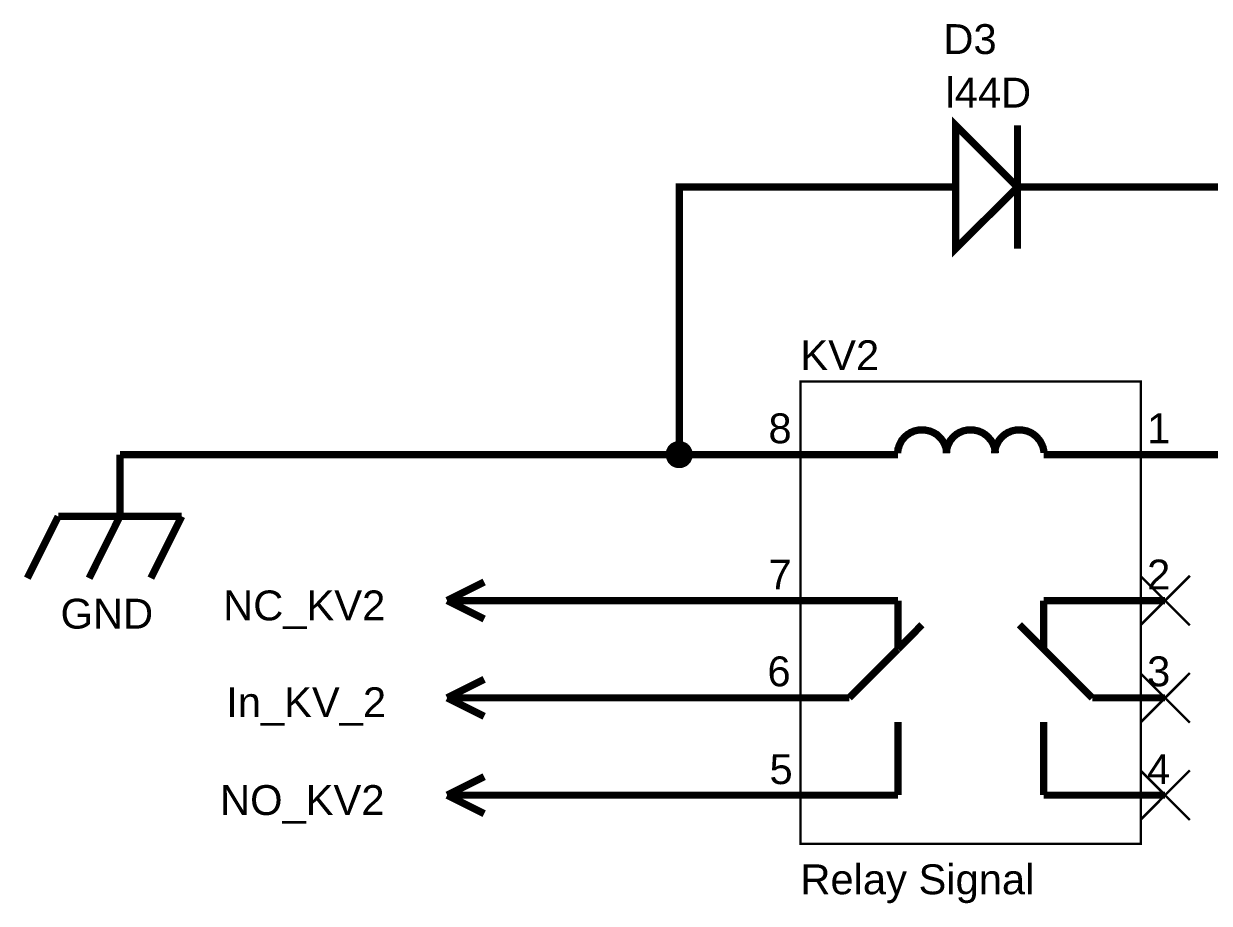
# Model space of a CAD drawing. Header units: millimetres. Extents: x 0 to 594, y 0 to 420.
# Drawn here: x 49.13 to 97.91, y 74.65 to 110.81 of the extents above; entities that cross this region are included whole.
import ezdxf

# ---------------------------------------------------------------- set-up
doc = ezdxf.new("R2010")
doc.units = ezdxf.units.MM
doc.layers.add('Sheet', color=255, linetype='Continuous')
doc.styles.get("Standard").update_dxf_attribs({"font": 'arial.ttf'})

msp = doc.modelspace()

# ---------------------------------------------------------------- linework, layer by layer
at = {"layer": 'Sheet', "color": 0}
for points, const_width in [([(87.479, 101.56), (90.019, 104.09), (87.479, 106.63), (87.479, 101.56)], 0.3), ([(87.479, 101.56), (90.019, 104.09), (87.479, 106.63), (87.479, 101.56)], 0.0991), ([(81.097, 96.099), (81.097, 77.091), (95.098, 77.091), (95.098, 96.099), (81.097, 96.099), (81.097, 96.099)], 0.0991), ([(81.097, 96.099), (95.098, 96.099), (95.098, 77.091), (81.097, 77.091), (81.097, 96.099)], 0.0991)]:
    msp.add_lwpolyline(points, close=True, dxfattribs=dict(at, const_width=const_width))
for points, const_width in [([(90.019, 106.63), (90.019, 101.56)], 0.3), ([(76.102, 93.093), (76.102, 104.09), (82.399, 104.09)], 0.3), ([(87.479, 104.09), (82.399, 104.09)], 0.3), ([(90.019, 104.09), (95.098, 104.09)], 0.3), ([(95.098, 104.09), (102.094, 104.09), (102.094, 93.093)], 0.3), ([(86.029, 94.109), (85.986, 94.109), (85.934, 94.099), (85.891, 94.088), (85.838, 94.078), (85.796, 94.067), (85.754, 94.057), (85.711, 94.035), (85.669, 94.014), (85.627, 94.004), (85.584, 93.972), (85.553, 93.951), (85.51, 93.93), (85.479, 93.898), (85.447, 93.877), (85.404, 93.845), (85.373, 93.813), (85.341, 93.781), (85.32, 93.739), (85.288, 93.707), (85.256, 93.676), (85.235, 93.633), (85.214, 93.591), (85.193, 93.549), (85.172, 93.506), (85.15, 93.464), (85.14, 93.422), (85.129, 93.379), (85.108, 93.337), (85.108, 93.284), (85.098, 93.242), (85.087, 93.199), (85.087, 93.146)], 0.3), ([(87.108, 93.157), (87.108, 93.21), (87.098, 93.263), (87.087, 93.316), (87.077, 93.358), (87.066, 93.411), (87.045, 93.453), (87.024, 93.506), (87.002, 93.549), (86.981, 93.591), (86.96, 93.633), (86.928, 93.676), (86.897, 93.718), (86.865, 93.75), (86.833, 93.792), (86.801, 93.824), (86.77, 93.855), (86.727, 93.887), (86.696, 93.919), (86.653, 93.94), (86.611, 93.972), (86.569, 93.993), (86.526, 94.014), (86.473, 94.035), (86.431, 94.057), (86.378, 94.067), (86.336, 94.078), (86.283, 94.088), (86.23, 94.099), (86.188, 94.109), (86.135, 94.109), (86.082, 94.109), (86.029, 94.109)], 0.3), ([(88.029, 94.109), (87.987, 94.109), (87.934, 94.099), (87.891, 94.088), (87.839, 94.078), (87.796, 94.067), (87.754, 94.057), (87.712, 94.035), (87.669, 94.014), (87.627, 94.004), (87.585, 93.972), (87.553, 93.951), (87.51, 93.93), (87.479, 93.898), (87.447, 93.877), (87.405, 93.845), (87.373, 93.813), (87.341, 93.781), (87.32, 93.739), (87.288, 93.707), (87.256, 93.676), (87.235, 93.633), (87.214, 93.591), (87.193, 93.549), (87.172, 93.506), (87.151, 93.464), (87.14, 93.422), (87.129, 93.379), (87.108, 93.337), (87.108, 93.284), (87.098, 93.242), (87.087, 93.199), (87.087, 93.146)], 0.3), ([(89.108, 93.157), (89.108, 93.21), (89.098, 93.263), (89.087, 93.316), (89.077, 93.358), (89.066, 93.411), (89.045, 93.453), (89.024, 93.506), (89.003, 93.549), (88.981, 93.591), (88.96, 93.633), (88.929, 93.676), (88.897, 93.718), (88.865, 93.75), (88.833, 93.792), (88.802, 93.824), (88.77, 93.855), (88.727, 93.887), (88.696, 93.919), (88.653, 93.94), (88.611, 93.972), (88.569, 93.993), (88.526, 94.014), (88.473, 94.035), (88.431, 94.057), (88.378, 94.067), (88.336, 94.078), (88.283, 94.088), (88.23, 94.099), (88.188, 94.109), (88.135, 94.109), (88.082, 94.109), (88.029, 94.109)], 0.3), ([(90.029, 94.109), (89.987, 94.109), (89.934, 94.099), (89.892, 94.088), (89.839, 94.078), (89.796, 94.067), (89.754, 94.057), (89.712, 94.035), (89.669, 94.014), (89.627, 94.004), (89.585, 93.972), (89.553, 93.951), (89.511, 93.93), (89.479, 93.898), (89.437, 93.877), (89.405, 93.845), (89.373, 93.813), (89.341, 93.781), (89.31, 93.739), (89.288, 93.707), (89.257, 93.676), (89.235, 93.633), (89.214, 93.591), (89.183, 93.549), (89.172, 93.506), (89.151, 93.464), (89.13, 93.422), (89.119, 93.379), (89.108, 93.337), (89.098, 93.284), (89.087, 93.242), (89.077, 93.199), (89.077, 93.146)], 0.3), ([(91.109, 93.157), (91.109, 93.21), (91.098, 93.263), (91.087, 93.316), (91.077, 93.358), (91.066, 93.411), (91.045, 93.453), (91.024, 93.506), (91.003, 93.549), (90.982, 93.591), (90.96, 93.633), (90.929, 93.676), (90.897, 93.718), (90.865, 93.75), (90.833, 93.792), (90.802, 93.824), (90.77, 93.855), (90.728, 93.887), (90.696, 93.919), (90.654, 93.94), (90.611, 93.972), (90.569, 93.993), (90.527, 94.014), (90.474, 94.035), (90.431, 94.057), (90.378, 94.067), (90.336, 94.078), (90.283, 94.088), (90.23, 94.099), (90.188, 94.109), (90.135, 94.109), (90.082, 94.109), (90.029, 94.109)], 0.3), ([(75.594, 93.093), (75.594, 93.125), (75.594, 93.146), (75.605, 93.168), (75.605, 93.199), (75.605, 93.22), (75.615, 93.242), (75.626, 93.273), (75.636, 93.295), (75.647, 93.316), (75.658, 93.337), (75.668, 93.358), (75.679, 93.379), (75.689, 93.4), (75.71, 93.422), (75.721, 93.432), (75.742, 93.453), (75.763, 93.474), (75.774, 93.485), (75.795, 93.506), (75.816, 93.517), (75.837, 93.527), (75.859, 93.538), (75.88, 93.549), (75.901, 93.559), (75.922, 93.57), (75.954, 93.58), (75.975, 93.591), (75.996, 93.591), (76.028, 93.591), (76.049, 93.601), (76.07, 93.601), (76.102, 93.601)], 0.0991), ([(75.594, 93.093), (75.594, 93.125), (75.594, 93.146), (75.605, 93.168), (75.605, 93.199), (75.605, 93.22), (75.615, 93.242), (75.626, 93.273), (75.636, 93.295), (75.647, 93.316), (75.658, 93.337), (75.668, 93.358), (75.679, 93.379), (75.689, 93.4), (75.71, 93.422), (75.721, 93.432), (75.742, 93.453), (75.763, 93.474), (75.774, 93.485), (75.795, 93.506), (75.816, 93.517), (75.837, 93.527), (75.859, 93.538), (75.88, 93.549), (75.901, 93.559), (75.922, 93.57), (75.954, 93.58), (75.975, 93.591), (75.996, 93.591), (76.028, 93.591), (76.049, 93.601), (76.07, 93.601), (76.102, 93.601)], 0.0991), ([(75.594, 93.093), (75.594, 93.125), (75.594, 93.146), (75.605, 93.168), (75.605, 93.199), (75.605, 93.22), (75.615, 93.242), (75.626, 93.273), (75.636, 93.295), (75.647, 93.316), (75.658, 93.337), (75.668, 93.358), (75.679, 93.379), (75.689, 93.4), (75.71, 93.422), (75.721, 93.432), (75.742, 93.453), (75.763, 93.474), (75.774, 93.485), (75.795, 93.506), (75.816, 93.517), (75.837, 93.527), (75.859, 93.538), (75.88, 93.549), (75.901, 93.559), (75.922, 93.57), (75.954, 93.58), (75.975, 93.591), (75.996, 93.591), (76.028, 93.591), (76.049, 93.601), (76.07, 93.601), (76.102, 93.601)], 0.0991), ([(75.594, 93.093), (75.594, 93.125), (75.594, 93.146), (75.605, 93.168), (75.605, 93.199), (75.605, 93.22), (75.615, 93.242), (75.626, 93.273), (75.636, 93.295), (75.647, 93.316), (75.658, 93.337), (75.668, 93.358), (75.679, 93.379), (75.689, 93.4), (75.71, 93.422), (75.721, 93.432), (75.742, 93.453), (75.763, 93.474), (75.774, 93.485), (75.795, 93.506), (75.816, 93.517), (75.837, 93.527), (75.859, 93.538), (75.88, 93.549), (75.901, 93.559), (75.922, 93.57), (75.954, 93.58), (75.975, 93.591), (75.996, 93.591), (76.028, 93.591), (76.049, 93.601), (76.07, 93.601), (76.102, 93.601)], 0.0991), ([(75.594, 93.093), (75.594, 93.125), (75.594, 93.146), (75.605, 93.168), (75.605, 93.199), (75.605, 93.22), (75.615, 93.242), (75.626, 93.273), (75.636, 93.295), (75.647, 93.316), (75.658, 93.337), (75.668, 93.358), (75.679, 93.379), (75.689, 93.4), (75.71, 93.422), (75.721, 93.432), (75.742, 93.453), (75.763, 93.474), (75.774, 93.485), (75.795, 93.506), (75.816, 93.517), (75.837, 93.527), (75.859, 93.538), (75.88, 93.549), (75.901, 93.559), (75.922, 93.57), (75.954, 93.58), (75.975, 93.591), (75.996, 93.591), (76.028, 93.591), (76.049, 93.601), (76.07, 93.601), (76.102, 93.601)], 0.0991), ([(75.594, 93.093), (75.594, 93.125), (75.594, 93.146), (75.605, 93.168), (75.605, 93.199), (75.605, 93.22), (75.615, 93.242), (75.626, 93.273), (75.636, 93.295), (75.647, 93.316), (75.658, 93.337), (75.668, 93.358), (75.679, 93.379), (75.689, 93.4), (75.71, 93.422), (75.721, 93.432), (75.742, 93.453), (75.763, 93.474), (75.774, 93.485), (75.795, 93.506), (75.816, 93.517), (75.837, 93.527), (75.859, 93.538), (75.88, 93.549), (75.901, 93.559), (75.922, 93.57), (75.954, 93.58), (75.975, 93.591), (75.996, 93.591), (76.028, 93.591), (76.049, 93.601), (76.07, 93.601), (76.102, 93.601)], 0.0991), ([(75.594, 93.093), (75.594, 93.125), (75.594, 93.146), (75.605, 93.168), (75.605, 93.199), (75.605, 93.22), (75.615, 93.242), (75.626, 93.273), (75.636, 93.295), (75.647, 93.316), (75.658, 93.337), (75.668, 93.358), (75.679, 93.379), (75.689, 93.4), (75.71, 93.422), (75.721, 93.432), (75.742, 93.453), (75.763, 93.474), (75.774, 93.485), (75.795, 93.506), (75.816, 93.517), (75.837, 93.527), (75.859, 93.538), (75.88, 93.549), (75.901, 93.559), (75.922, 93.57), (75.954, 93.58), (75.975, 93.591), (75.996, 93.591), (76.028, 93.591), (76.049, 93.601), (76.07, 93.601), (76.102, 93.601)], 0.0991), ([(75.594, 93.093), (75.594, 93.125), (75.594, 93.146), (75.605, 93.168), (75.605, 93.199), (75.605, 93.22), (75.615, 93.242), (75.626, 93.273), (75.636, 93.295), (75.647, 93.316), (75.658, 93.337), (75.668, 93.358), (75.679, 93.379), (75.689, 93.4), (75.71, 93.422), (75.721, 93.432), (75.742, 93.453), (75.763, 93.474), (75.774, 93.485), (75.795, 93.506), (75.816, 93.517), (75.837, 93.527), (75.859, 93.538), (75.88, 93.549), (75.901, 93.559), (75.922, 93.57), (75.954, 93.58), (75.975, 93.591), (75.996, 93.591), (76.028, 93.591), (76.049, 93.601), (76.07, 93.601), (76.102, 93.601)], 0.0991), ([(76.102, 93.601), (76.102, 93.601)], 0.0991), ([(76.102, 93.601), (76.123, 93.601), (76.155, 93.601), (76.176, 93.591), (76.208, 93.591), (76.229, 93.591), (76.25, 93.58), (76.271, 93.57), (76.293, 93.559), (76.324, 93.549), (76.345, 93.538), (76.367, 93.527), (76.388, 93.517), (76.409, 93.506), (76.42, 93.485), (76.441, 93.474), (76.462, 93.453), (76.472, 93.432), (76.494, 93.422), (76.504, 93.4), (76.525, 93.379), (76.536, 93.358), (76.547, 93.337), (76.557, 93.316), (76.568, 93.295), (76.578, 93.273), (76.589, 93.242), (76.589, 93.22), (76.599, 93.199), (76.599, 93.168), (76.61, 93.146), (76.61, 93.125), (76.61, 93.093)], 0.0991), ([(76.102, 93.601), (76.102, 93.601)], 0.0991), ([(76.102, 93.601), (76.123, 93.601), (76.155, 93.601), (76.176, 93.591), (76.208, 93.591), (76.229, 93.591), (76.25, 93.58), (76.271, 93.57), (76.293, 93.559), (76.324, 93.549), (76.345, 93.538), (76.367, 93.527), (76.388, 93.517), (76.409, 93.506), (76.42, 93.485), (76.441, 93.474), (76.462, 93.453), (76.472, 93.432), (76.494, 93.422), (76.504, 93.4), (76.525, 93.379), (76.536, 93.358), (76.547, 93.337), (76.557, 93.316), (76.568, 93.295), (76.578, 93.273), (76.589, 93.242), (76.589, 93.22), (76.599, 93.199), (76.599, 93.168), (76.61, 93.146), (76.61, 93.125), (76.61, 93.093)], 0.0991), ([(76.102, 93.601), (76.102, 93.601)], 0.0991), ([(76.102, 93.601), (76.123, 93.601), (76.155, 93.601), (76.176, 93.591), (76.208, 93.591), (76.229, 93.591), (76.25, 93.58), (76.271, 93.57), (76.293, 93.559), (76.324, 93.549), (76.345, 93.538), (76.367, 93.527), (76.388, 93.517), (76.409, 93.506), (76.42, 93.485), (76.441, 93.474), (76.462, 93.453), (76.472, 93.432), (76.494, 93.422), (76.504, 93.4), (76.525, 93.379), (76.536, 93.358), (76.547, 93.337), (76.557, 93.316), (76.568, 93.295), (76.578, 93.273), (76.589, 93.242), (76.589, 93.22), (76.599, 93.199), (76.599, 93.168), (76.61, 93.146), (76.61, 93.125), (76.61, 93.093)], 0.0991), ([(76.102, 93.601), (76.102, 93.601)], 0.0991), ([(76.102, 93.601), (76.123, 93.601), (76.155, 93.601), (76.176, 93.591), (76.208, 93.591), (76.229, 93.591), (76.25, 93.58), (76.271, 93.57), (76.293, 93.559), (76.324, 93.549), (76.345, 93.538), (76.367, 93.527), (76.388, 93.517), (76.409, 93.506), (76.42, 93.485), (76.441, 93.474), (76.462, 93.453), (76.472, 93.432), (76.494, 93.422), (76.504, 93.4), (76.525, 93.379), (76.536, 93.358), (76.547, 93.337), (76.557, 93.316), (76.568, 93.295), (76.578, 93.273), (76.589, 93.242), (76.589, 93.22), (76.599, 93.199), (76.599, 93.168), (76.61, 93.146), (76.61, 93.125), (76.61, 93.093)], 0.0991), ([(76.102, 93.601), (76.102, 93.601)], 0.0991), ([(76.102, 93.601), (76.123, 93.601), (76.155, 93.601), (76.176, 93.591), (76.208, 93.591), (76.229, 93.591), (76.25, 93.58), (76.271, 93.57), (76.293, 93.559), (76.324, 93.549), (76.345, 93.538), (76.367, 93.527), (76.388, 93.517), (76.409, 93.506), (76.42, 93.485), (76.441, 93.474), (76.462, 93.453), (76.472, 93.432), (76.494, 93.422), (76.504, 93.4), (76.525, 93.379), (76.536, 93.358), (76.547, 93.337), (76.557, 93.316), (76.568, 93.295), (76.578, 93.273), (76.589, 93.242), (76.589, 93.22), (76.599, 93.199), (76.599, 93.168), (76.61, 93.146), (76.61, 93.125), (76.61, 93.093)], 0.0991), ([(76.102, 93.601), (76.102, 93.601)], 0.0991), ([(76.102, 93.601), (76.123, 93.601), (76.155, 93.601), (76.176, 93.591), (76.208, 93.591), (76.229, 93.591), (76.25, 93.58), (76.271, 93.57), (76.293, 93.559), (76.324, 93.549), (76.345, 93.538), (76.367, 93.527), (76.388, 93.517), (76.409, 93.506), (76.42, 93.485), (76.441, 93.474), (76.462, 93.453), (76.472, 93.432), (76.494, 93.422), (76.504, 93.4), (76.525, 93.379), (76.536, 93.358), (76.547, 93.337), (76.557, 93.316), (76.568, 93.295), (76.578, 93.273), (76.589, 93.242), (76.589, 93.22), (76.599, 93.199), (76.599, 93.168), (76.61, 93.146), (76.61, 93.125), (76.61, 93.093)], 0.0991), ([(76.102, 93.601), (76.102, 93.601)], 0.0991), ([(76.102, 93.601), (76.123, 93.601), (76.155, 93.601), (76.176, 93.591), (76.208, 93.591), (76.229, 93.591), (76.25, 93.58), (76.271, 93.57), (76.293, 93.559), (76.324, 93.549), (76.345, 93.538), (76.367, 93.527), (76.388, 93.517), (76.409, 93.506), (76.42, 93.485), (76.441, 93.474), (76.462, 93.453), (76.472, 93.432), (76.494, 93.422), (76.504, 93.4), (76.525, 93.379), (76.536, 93.358), (76.547, 93.337), (76.557, 93.316), (76.568, 93.295), (76.578, 93.273), (76.589, 93.242), (76.589, 93.22), (76.599, 93.199), (76.599, 93.168), (76.61, 93.146), (76.61, 93.125), (76.61, 93.093)], 0.0991), ([(76.102, 93.601), (76.102, 93.601)], 0.0991), ([(76.102, 93.601), (76.123, 93.601), (76.155, 93.601), (76.176, 93.591), (76.208, 93.591), (76.229, 93.591), (76.25, 93.58), (76.271, 93.57), (76.293, 93.559), (76.324, 93.549), (76.345, 93.538), (76.367, 93.527), (76.388, 93.517), (76.409, 93.506), (76.42, 93.485), (76.441, 93.474), (76.462, 93.453), (76.472, 93.432), (76.494, 93.422), (76.504, 93.4), (76.525, 93.379), (76.536, 93.358), (76.547, 93.337), (76.557, 93.316), (76.568, 93.295), (76.578, 93.273), (76.589, 93.242), (76.589, 93.22), (76.599, 93.199), (76.599, 93.168), (76.61, 93.146), (76.61, 93.125), (76.61, 93.093)], 0.0991), ([(53.095, 93.093), (53.095, 90.553)], 0.3), ([(80.102, 93.093), (76.102, 93.093), (53.095, 93.093)], 0.3), ([(82.103, 93.093), (80.102, 93.093)], 0.3), ([(82.103, 93.093), (85.098, 93.093)], 0.3), ([(91.098, 93.093), (94.093, 93.093)], 0.3), ([(94.093, 93.093), (96.093, 93.093)], 0.3), ([(96.093, 93.093), (102.094, 93.093), (124.096, 93.093)], 0.3), ([(76.102, 92.585), (76.07, 92.585), (76.049, 92.585), (76.028, 92.596), (75.996, 92.596), (75.975, 92.607), (75.954, 92.607), (75.922, 92.617), (75.901, 92.628), (75.88, 92.638), (75.859, 92.649), (75.837, 92.66), (75.816, 92.67), (75.795, 92.691), (75.774, 92.702), (75.763, 92.723), (75.742, 92.734), (75.721, 92.755), (75.71, 92.776), (75.689, 92.787), (75.679, 92.808), (75.668, 92.829), (75.658, 92.85), (75.647, 92.871), (75.636, 92.903), (75.626, 92.924), (75.615, 92.945), (75.605, 92.966), (75.605, 92.988), (75.605, 93.019), (75.594, 93.041), (75.594, 93.072), (75.594, 93.093)], 0.0991), ([(75.594, 93.093), (75.594, 93.093)], 0.0991), ([(76.102, 92.585), (76.07, 92.585), (76.049, 92.585), (76.028, 92.596), (75.996, 92.596), (75.975, 92.607), (75.954, 92.607), (75.922, 92.617), (75.901, 92.628), (75.88, 92.638), (75.859, 92.649), (75.837, 92.66), (75.816, 92.67), (75.795, 92.691), (75.774, 92.702), (75.763, 92.723), (75.742, 92.734), (75.721, 92.755), (75.71, 92.776), (75.689, 92.787), (75.679, 92.808), (75.668, 92.829), (75.658, 92.85), (75.647, 92.871), (75.636, 92.903), (75.626, 92.924), (75.615, 92.945), (75.605, 92.966), (75.605, 92.988), (75.605, 93.019), (75.594, 93.041), (75.594, 93.072), (75.594, 93.093)], 0.0991), ([(75.594, 93.093), (75.594, 93.093)], 0.0991), ([(76.102, 92.585), (76.07, 92.585), (76.049, 92.585), (76.028, 92.596), (75.996, 92.596), (75.975, 92.607), (75.954, 92.607), (75.922, 92.617), (75.901, 92.628), (75.88, 92.638), (75.859, 92.649), (75.837, 92.66), (75.816, 92.67), (75.795, 92.691), (75.774, 92.702), (75.763, 92.723), (75.742, 92.734), (75.721, 92.755), (75.71, 92.776), (75.689, 92.787), (75.679, 92.808), (75.668, 92.829), (75.658, 92.85), (75.647, 92.871), (75.636, 92.903), (75.626, 92.924), (75.615, 92.945), (75.605, 92.966), (75.605, 92.988), (75.605, 93.019), (75.594, 93.041), (75.594, 93.072), (75.594, 93.093)], 0.0991), ([(75.594, 93.093), (75.594, 93.093)], 0.0991), ([(76.102, 92.585), (76.07, 92.585), (76.049, 92.585), (76.028, 92.596), (75.996, 92.596), (75.975, 92.607), (75.954, 92.607), (75.922, 92.617), (75.901, 92.628), (75.88, 92.638), (75.859, 92.649), (75.837, 92.66), (75.816, 92.67), (75.795, 92.691), (75.774, 92.702), (75.763, 92.723), (75.742, 92.734), (75.721, 92.755), (75.71, 92.776), (75.689, 92.787), (75.679, 92.808), (75.668, 92.829), (75.658, 92.85), (75.647, 92.871), (75.636, 92.903), (75.626, 92.924), (75.615, 92.945), (75.605, 92.966), (75.605, 92.988), (75.605, 93.019), (75.594, 93.041), (75.594, 93.072), (75.594, 93.093)], 0.0991), ([(75.594, 93.093), (75.594, 93.093)], 0.0991), ([(76.102, 92.585), (76.07, 92.585), (76.049, 92.585), (76.028, 92.596), (75.996, 92.596), (75.975, 92.607), (75.954, 92.607), (75.922, 92.617), (75.901, 92.628), (75.88, 92.638), (75.859, 92.649), (75.837, 92.66), (75.816, 92.67), (75.795, 92.691), (75.774, 92.702), (75.763, 92.723), (75.742, 92.734), (75.721, 92.755), (75.71, 92.776), (75.689, 92.787), (75.679, 92.808), (75.668, 92.829), (75.658, 92.85), (75.647, 92.871), (75.636, 92.903), (75.626, 92.924), (75.615, 92.945), (75.605, 92.966), (75.605, 92.988), (75.605, 93.019), (75.594, 93.041), (75.594, 93.072), (75.594, 93.093)], 0.0991), ([(75.594, 93.093), (75.594, 93.093)], 0.0991), ([(76.102, 92.585), (76.07, 92.585), (76.049, 92.585), (76.028, 92.596), (75.996, 92.596), (75.975, 92.607), (75.954, 92.607), (75.922, 92.617), (75.901, 92.628), (75.88, 92.638), (75.859, 92.649), (75.837, 92.66), (75.816, 92.67), (75.795, 92.691), (75.774, 92.702), (75.763, 92.723), (75.742, 92.734), (75.721, 92.755), (75.71, 92.776), (75.689, 92.787), (75.679, 92.808), (75.668, 92.829), (75.658, 92.85), (75.647, 92.871), (75.636, 92.903), (75.626, 92.924), (75.615, 92.945), (75.605, 92.966), (75.605, 92.988), (75.605, 93.019), (75.594, 93.041), (75.594, 93.072), (75.594, 93.093)], 0.0991), ([(75.594, 93.093), (75.594, 93.093)], 0.0991), ([(76.102, 92.585), (76.07, 92.585), (76.049, 92.585), (76.028, 92.596), (75.996, 92.596), (75.975, 92.607), (75.954, 92.607), (75.922, 92.617), (75.901, 92.628), (75.88, 92.638), (75.859, 92.649), (75.837, 92.66), (75.816, 92.67), (75.795, 92.691), (75.774, 92.702), (75.763, 92.723), (75.742, 92.734), (75.721, 92.755), (75.71, 92.776), (75.689, 92.787), (75.679, 92.808), (75.668, 92.829), (75.658, 92.85), (75.647, 92.871), (75.636, 92.903), (75.626, 92.924), (75.615, 92.945), (75.605, 92.966), (75.605, 92.988), (75.605, 93.019), (75.594, 93.041), (75.594, 93.072), (75.594, 93.093)], 0.0991), ([(75.594, 93.093), (75.594, 93.093)], 0.0991), ([(76.102, 92.585), (76.07, 92.585), (76.049, 92.585), (76.028, 92.596), (75.996, 92.596), (75.975, 92.607), (75.954, 92.607), (75.922, 92.617), (75.901, 92.628), (75.88, 92.638), (75.859, 92.649), (75.837, 92.66), (75.816, 92.67), (75.795, 92.691), (75.774, 92.702), (75.763, 92.723), (75.742, 92.734), (75.721, 92.755), (75.71, 92.776), (75.689, 92.787), (75.679, 92.808), (75.668, 92.829), (75.658, 92.85), (75.647, 92.871), (75.636, 92.903), (75.626, 92.924), (75.615, 92.945), (75.605, 92.966), (75.605, 92.988), (75.605, 93.019), (75.594, 93.041), (75.594, 93.072), (75.594, 93.093)], 0.0991), ([(75.594, 93.093), (75.594, 93.093)], 0.0991), ([(76.61, 93.093), (76.61, 93.072), (76.61, 93.041), (76.599, 93.019), (76.599, 92.988), (76.589, 92.966), (76.589, 92.945), (76.578, 92.924), (76.568, 92.903), (76.557, 92.871), (76.547, 92.85), (76.536, 92.829), (76.525, 92.808), (76.504, 92.787), (76.494, 92.776), (76.472, 92.755), (76.462, 92.734), (76.441, 92.723), (76.42, 92.702), (76.409, 92.691), (76.388, 92.67), (76.367, 92.66), (76.345, 92.649), (76.324, 92.638), (76.293, 92.628), (76.271, 92.617), (76.25, 92.607), (76.229, 92.607), (76.208, 92.596), (76.176, 92.596), (76.155, 92.585), (76.123, 92.585), (76.102, 92.585)], 0.0991), ([(76.61, 93.093), (76.61, 93.072), (76.61, 93.041), (76.599, 93.019), (76.599, 92.988), (76.589, 92.966), (76.589, 92.945), (76.578, 92.924), (76.568, 92.903), (76.557, 92.871), (76.547, 92.85), (76.536, 92.829), (76.525, 92.808), (76.504, 92.787), (76.494, 92.776), (76.472, 92.755), (76.462, 92.734), (76.441, 92.723), (76.42, 92.702), (76.409, 92.691), (76.388, 92.67), (76.367, 92.66), (76.345, 92.649), (76.324, 92.638), (76.293, 92.628), (76.271, 92.617), (76.25, 92.607), (76.229, 92.607), (76.208, 92.596), (76.176, 92.596), (76.155, 92.585), (76.123, 92.585), (76.102, 92.585)], 0.0991), ([(76.61, 93.093), (76.61, 93.072), (76.61, 93.041), (76.599, 93.019), (76.599, 92.988), (76.589, 92.966), (76.589, 92.945), (76.578, 92.924), (76.568, 92.903), (76.557, 92.871), (76.547, 92.85), (76.536, 92.829), (76.525, 92.808), (76.504, 92.787), (76.494, 92.776), (76.472, 92.755), (76.462, 92.734), (76.441, 92.723), (76.42, 92.702), (76.409, 92.691), (76.388, 92.67), (76.367, 92.66), (76.345, 92.649), (76.324, 92.638), (76.293, 92.628), (76.271, 92.617), (76.25, 92.607), (76.229, 92.607), (76.208, 92.596), (76.176, 92.596), (76.155, 92.585), (76.123, 92.585), (76.102, 92.585)], 0.0991), ([(76.61, 93.093), (76.61, 93.072), (76.61, 93.041), (76.599, 93.019), (76.599, 92.988), (76.589, 92.966), (76.589, 92.945), (76.578, 92.924), (76.568, 92.903), (76.557, 92.871), (76.547, 92.85), (76.536, 92.829), (76.525, 92.808), (76.504, 92.787), (76.494, 92.776), (76.472, 92.755), (76.462, 92.734), (76.441, 92.723), (76.42, 92.702), (76.409, 92.691), (76.388, 92.67), (76.367, 92.66), (76.345, 92.649), (76.324, 92.638), (76.293, 92.628), (76.271, 92.617), (76.25, 92.607), (76.229, 92.607), (76.208, 92.596), (76.176, 92.596), (76.155, 92.585), (76.123, 92.585), (76.102, 92.585)], 0.0991), ([(76.61, 93.093), (76.61, 93.072), (76.61, 93.041), (76.599, 93.019), (76.599, 92.988), (76.589, 92.966), (76.589, 92.945), (76.578, 92.924), (76.568, 92.903), (76.557, 92.871), (76.547, 92.85), (76.536, 92.829), (76.525, 92.808), (76.504, 92.787), (76.494, 92.776), (76.472, 92.755), (76.462, 92.734), (76.441, 92.723), (76.42, 92.702), (76.409, 92.691), (76.388, 92.67), (76.367, 92.66), (76.345, 92.649), (76.324, 92.638), (76.293, 92.628), (76.271, 92.617), (76.25, 92.607), (76.229, 92.607), (76.208, 92.596), (76.176, 92.596), (76.155, 92.585), (76.123, 92.585), (76.102, 92.585)], 0.0991), ([(76.61, 93.093), (76.61, 93.072), (76.61, 93.041), (76.599, 93.019), (76.599, 92.988), (76.589, 92.966), (76.589, 92.945), (76.578, 92.924), (76.568, 92.903), (76.557, 92.871), (76.547, 92.85), (76.536, 92.829), (76.525, 92.808), (76.504, 92.787), (76.494, 92.776), (76.472, 92.755), (76.462, 92.734), (76.441, 92.723), (76.42, 92.702), (76.409, 92.691), (76.388, 92.67), (76.367, 92.66), (76.345, 92.649), (76.324, 92.638), (76.293, 92.628), (76.271, 92.617), (76.25, 92.607), (76.229, 92.607), (76.208, 92.596), (76.176, 92.596), (76.155, 92.585), (76.123, 92.585), (76.102, 92.585)], 0.0991), ([(76.61, 93.093), (76.61, 93.072), (76.61, 93.041), (76.599, 93.019), (76.599, 92.988), (76.589, 92.966), (76.589, 92.945), (76.578, 92.924), (76.568, 92.903), (76.557, 92.871), (76.547, 92.85), (76.536, 92.829), (76.525, 92.808), (76.504, 92.787), (76.494, 92.776), (76.472, 92.755), (76.462, 92.734), (76.441, 92.723), (76.42, 92.702), (76.409, 92.691), (76.388, 92.67), (76.367, 92.66), (76.345, 92.649), (76.324, 92.638), (76.293, 92.628), (76.271, 92.617), (76.25, 92.607), (76.229, 92.607), (76.208, 92.596), (76.176, 92.596), (76.155, 92.585), (76.123, 92.585), (76.102, 92.585)], 0.0991), ([(76.61, 93.093), (76.61, 93.072), (76.61, 93.041), (76.599, 93.019), (76.599, 92.988), (76.589, 92.966), (76.589, 92.945), (76.578, 92.924), (76.568, 92.903), (76.557, 92.871), (76.547, 92.85), (76.536, 92.829), (76.525, 92.808), (76.504, 92.787), (76.494, 92.776), (76.472, 92.755), (76.462, 92.734), (76.441, 92.723), (76.42, 92.702), (76.409, 92.691), (76.388, 92.67), (76.367, 92.66), (76.345, 92.649), (76.324, 92.638), (76.293, 92.628), (76.271, 92.617), (76.25, 92.607), (76.229, 92.607), (76.208, 92.596), (76.176, 92.596), (76.155, 92.585), (76.123, 92.585), (76.102, 92.585)], 0.0991), ([(76.61, 93.093), (76.61, 93.093), (76.61, 93.093), (76.61, 93.093), (76.61, 93.093), (76.61, 93.093), (76.61, 93.093), (76.61, 93.093), (76.61, 93.093), (76.61, 93.093), (76.61, 93.093), (76.61, 93.093), (76.61, 93.093), (76.61, 93.093), (76.61, 93.093), (76.61, 93.093), (76.61, 93.093), (76.61, 93.093), (76.61, 93.093), (76.61, 93.093), (76.61, 93.093), (76.61, 93.093), (76.61, 93.093), (76.61, 93.093), (76.61, 93.093), (76.61, 93.093), (76.61, 93.093), (76.61, 93.093), (76.61, 93.093), (76.61, 93.093), (76.61, 93.093), (76.61, 93.093), (76.61, 93.093)], 0.0991), ([(76.61, 93.093), (76.61, 93.093)], 0.0991), ([(76.61, 93.093), (76.61, 93.093), (76.61, 93.093), (76.61, 93.093), (76.61, 93.093), (76.61, 93.093), (76.61, 93.093), (76.61, 93.093), (76.61, 93.093), (76.61, 93.093), (76.61, 93.093), (76.61, 93.093), (76.61, 93.093), (76.61, 93.093), (76.61, 93.093), (76.61, 93.093), (76.61, 93.093), (76.61, 93.093), (76.61, 93.093), (76.61, 93.093), (76.61, 93.093), (76.61, 93.093), (76.61, 93.093), (76.61, 93.093), (76.61, 93.093), (76.61, 93.093), (76.61, 93.093), (76.61, 93.093), (76.61, 93.093), (76.61, 93.093), (76.61, 93.093), (76.61, 93.093), (76.61, 93.093)], 0.0991), ([(76.61, 93.093), (76.61, 93.093)], 0.0991), ([(76.61, 93.093), (76.61, 93.093), (76.61, 93.093), (76.61, 93.093), (76.61, 93.093), (76.61, 93.093), (76.61, 93.093), (76.61, 93.093), (76.61, 93.093), (76.61, 93.093), (76.61, 93.093), (76.61, 93.093), (76.61, 93.093), (76.61, 93.093), (76.61, 93.093), (76.61, 93.093), (76.61, 93.093), (76.61, 93.093), (76.61, 93.093), (76.61, 93.093), (76.61, 93.093), (76.61, 93.093), (76.61, 93.093), (76.61, 93.093), (76.61, 93.093), (76.61, 93.093), (76.61, 93.093), (76.61, 93.093), (76.61, 93.093), (76.61, 93.093), (76.61, 93.093), (76.61, 93.093), (76.61, 93.093)], 0.0991), ([(76.61, 93.093), (76.61, 93.093)], 0.0991), ([(76.61, 93.093), (76.61, 93.093), (76.61, 93.093), (76.61, 93.093), (76.61, 93.093), (76.61, 93.093), (76.61, 93.093), (76.61, 93.093), (76.61, 93.093), (76.61, 93.093), (76.61, 93.093), (76.61, 93.093), (76.61, 93.093), (76.61, 93.093), (76.61, 93.093), (76.61, 93.093), (76.61, 93.093), (76.61, 93.093), (76.61, 93.093), (76.61, 93.093), (76.61, 93.093), (76.61, 93.093), (76.61, 93.093), (76.61, 93.093), (76.61, 93.093), (76.61, 93.093), (76.61, 93.093), (76.61, 93.093), (76.61, 93.093), (76.61, 93.093), (76.61, 93.093), (76.61, 93.093), (76.61, 93.093)], 0.0991), ([(76.61, 93.093), (76.61, 93.093)], 0.0991), ([(76.61, 93.093), (76.61, 93.093), (76.61, 93.093), (76.61, 93.093), (76.61, 93.093), (76.61, 93.093), (76.61, 93.093), (76.61, 93.093), (76.61, 93.093), (76.61, 93.093), (76.61, 93.093), (76.61, 93.093), (76.61, 93.093), (76.61, 93.093), (76.61, 93.093), (76.61, 93.093), (76.61, 93.093), (76.61, 93.093), (76.61, 93.093), (76.61, 93.093), (76.61, 93.093), (76.61, 93.093), (76.61, 93.093), (76.61, 93.093), (76.61, 93.093), (76.61, 93.093), (76.61, 93.093), (76.61, 93.093), (76.61, 93.093), (76.61, 93.093), (76.61, 93.093), (76.61, 93.093), (76.61, 93.093)], 0.0991), ([(76.61, 93.093), (76.61, 93.093)], 0.0991), ([(76.61, 93.093), (76.61, 93.093), (76.61, 93.093), (76.61, 93.093), (76.61, 93.093), (76.61, 93.093), (76.61, 93.093), (76.61, 93.093), (76.61, 93.093), (76.61, 93.093), (76.61, 93.093), (76.61, 93.093), (76.61, 93.093), (76.61, 93.093), (76.61, 93.093), (76.61, 93.093), (76.61, 93.093), (76.61, 93.093), (76.61, 93.093), (76.61, 93.093), (76.61, 93.093), (76.61, 93.093), (76.61, 93.093), (76.61, 93.093), (76.61, 93.093), (76.61, 93.093), (76.61, 93.093), (76.61, 93.093), (76.61, 93.093), (76.61, 93.093), (76.61, 93.093), (76.61, 93.093), (76.61, 93.093)], 0.0991), ([(76.61, 93.093), (76.61, 93.093)], 0.0991), ([(76.61, 93.093), (76.61, 93.093), (76.61, 93.093), (76.61, 93.093), (76.61, 93.093), (76.61, 93.093), (76.61, 93.093), (76.61, 93.093), (76.61, 93.093), (76.61, 93.093), (76.61, 93.093), (76.61, 93.093), (76.61, 93.093), (76.61, 93.093), (76.61, 93.093), (76.61, 93.093), (76.61, 93.093), (76.61, 93.093), (76.61, 93.093), (76.61, 93.093), (76.61, 93.093), (76.61, 93.093), (76.61, 93.093), (76.61, 93.093), (76.61, 93.093), (76.61, 93.093), (76.61, 93.093), (76.61, 93.093), (76.61, 93.093), (76.61, 93.093), (76.61, 93.093), (76.61, 93.093), (76.61, 93.093)], 0.0991), ([(76.61, 93.093), (76.61, 93.093)], 0.0991), ([(76.61, 93.093), (76.61, 93.093), (76.61, 93.093), (76.61, 93.093), (76.61, 93.093), (76.61, 93.093), (76.61, 93.093), (76.61, 93.093), (76.61, 93.093), (76.61, 93.093), (76.61, 93.093), (76.61, 93.093), (76.61, 93.093), (76.61, 93.093), (76.61, 93.093), (76.61, 93.093), (76.61, 93.093), (76.61, 93.093), (76.61, 93.093), (76.61, 93.093), (76.61, 93.093), (76.61, 93.093), (76.61, 93.093), (76.61, 93.093), (76.61, 93.093), (76.61, 93.093), (76.61, 93.093), (76.61, 93.093), (76.61, 93.093), (76.61, 93.093), (76.61, 93.093), (76.61, 93.093), (76.61, 93.093)], 0.0991), ([(76.61, 93.093), (76.61, 93.093)], 0.0991), ([(50.555, 90.553), (49.285, 88.013)], 0.3), ([(50.555, 90.553), (55.635, 90.553)], 0.3), ([(53.095, 90.553), (51.825, 88.013)], 0.3), ([(55.635, 90.553), (54.365, 88.013)], 0.3), ([(66.556, 87.093), (68.08, 87.855)], 0.3), ([(95.077, 86.077), (97.109, 88.109)], 0.0991), ([(95.077, 88.109), (97.109, 86.077)], 0.0991), ([(66.556, 87.093), (68.08, 86.331)], 0.3), ([(69.096, 87.093), (66.556, 87.093)], 0.3), ([(80.102, 87.093), (69.096, 87.093)], 0.3), ([(82.103, 87.093), (80.102, 87.093)], 0.3), ([(82.103, 87.093), (85.098, 87.093)], 0.3), ([(85.098, 85.092), (85.098, 87.093)], 0.3), ([(91.098, 87.093), (94.093, 87.093)], 0.3), ([(91.098, 87.093), (91.098, 85.092)], 0.3), ([(94.093, 87.093), (96.093, 87.093)], 0.3), ([(85.098, 85.092), (86.092, 86.098)], 0.3), ([(90.093, 86.098), (91.098, 85.092)], 0.3), ([(83.097, 83.092), (85.098, 85.092)], 0.3), ([(93.098, 83.092), (91.098, 85.092)], 0.3), ([(66.556, 83.092), (68.08, 83.854)], 0.3), ([(95.077, 82.076), (97.109, 84.108)], 0.0991), ([(95.077, 84.108), (97.109, 82.076)], 0.0991), ([(66.556, 83.092), (68.08, 82.33)], 0.3), ([(69.096, 83.092), (66.556, 83.092)], 0.3), ([(80.102, 83.092), (69.096, 83.092)], 0.3), ([(82.103, 83.092), (80.102, 83.092)], 0.3), ([(82.103, 83.092), (83.097, 83.092)], 0.3), ([(93.098, 83.092), (94.093, 83.092)], 0.3), ([(94.093, 83.092), (96.093, 83.092)], 0.3), ([(85.098, 79.091), (85.098, 82.097)], 0.3), ([(91.098, 79.091), (91.098, 82.097)], 0.3), ([(66.556, 79.091), (68.08, 79.853)], 0.3), ([(95.077, 78.075), (97.109, 80.107)], 0.0991), ([(95.077, 80.107), (97.109, 78.075)], 0.0991), ([(66.556, 79.091), (68.08, 78.329)], 0.3), ([(69.096, 79.091), (66.556, 79.091)], 0.3), ([(80.102, 79.091), (69.096, 79.091)], 0.3), ([(82.103, 79.091), (80.102, 79.091)], 0.3), ([(82.103, 79.091), (85.098, 79.091)], 0.3), ([(91.098, 79.091), (94.093, 79.091)], 0.3), ([(94.093, 79.091), (96.093, 79.091)], 0.3)]:
    msp.add_lwpolyline(points, dxfattribs=dict(at, const_width=const_width))
at = {"layer": 'Sheet', "color": 0, "const_width": 0.508}
msp.add_lwpolyline([(75.825, 93.1, 1), (76.333, 93.1, 1)], format="xyb", close=True, dxfattribs=at)

# ---------------------------------------------------------------- texts
at = {"layer": 'Sheet', "color": 0}
for s, height, p in [('D3', 1.2277, (86.971, 109.562)), ('l44D', 1.2277, (87.055, 107.36)), ('KV2', 1.2277, (81.087, 96.565)), ('8', 1.228, (79.774, 93.559)), ('1', 1.228, (95.352, 93.559)), ('7', 1.228, (79.774, 87.548)), ('2', 1.228, (95.352, 87.548)), ('NC_KV2', 1.2277, (57.338, 86.278)), ('GND', 1.2277, (50.65, 85.939)), ('6', 1.228, (79.732, 83.568)), ('3', 1.228, (95.352, 83.568)), ('In_KV_2', 1.2277, (57.465, 82.298)), ('5', 1.228, (79.817, 79.546)), ('4', 1.228, (95.352, 79.546)), ('NO_KV2', 1.2277, (57.211, 78.276)), ('Relay Signal', 1.2277, (81.087, 75.017))]:
    msp.add_text(s, height=height, dxfattribs=at).set_placement(p)

doc.saveas('drawing.dxf')
